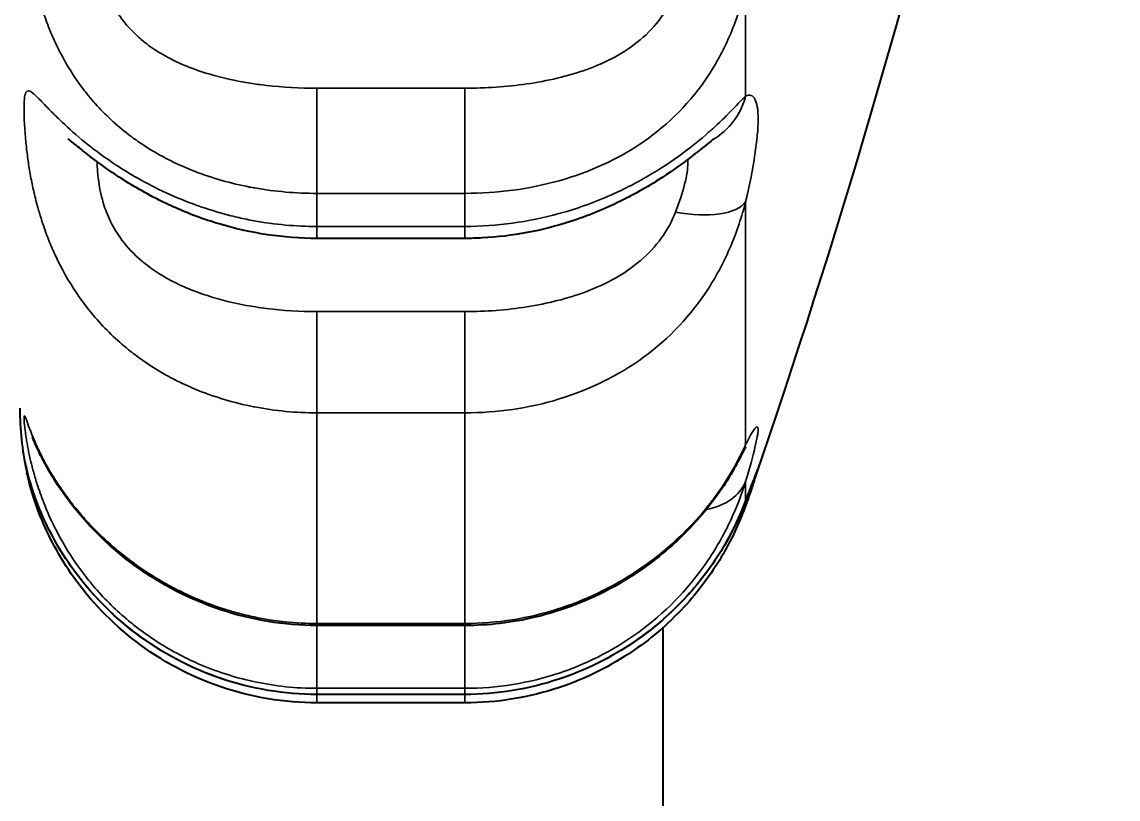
# Model space of a CAD drawing. Header units: millimetres. Extents: x 0 to 3364, y 0 to 2376.
# Drawn here: x 700.01 to 707.39, y 1266.07 to 1271.3 of the extents above; entities that cross this region are included whole.
import ezdxf

# ---------------------------------------------------------------- set-up
doc = ezdxf.new("R2010")
doc.units = ezdxf.units.MM
doc.header["$LTSCALE"] = 4
doc.layers.add('가시적인 것(ISO)', color=3, linetype='Continuous', lineweight=40, true_color=0x00ff00)
doc.layers.add('가시적인 좁은 것(ISO)', color=3, linetype='Continuous', lineweight=35, true_color=0x00ff00)

msp = doc.modelspace()

# ---------------------------------------------------------------- linework, layer by layer
at = {"layer": '가시적인 것(ISO)'}
for p, q in [((702.9899, 1269.8415), (701.9938, 1269.8415)), ((704.3246, 1269.1487), (704.3246, 1269.1489)), ((702.9899, 1267.2362), (701.9938, 1267.2362)), ((704.3246, 1259.6988), (704.3246, 1267.2241)), ((702.9899, 1266.7725), (701.9938, 1266.7725)), ((702.9899, 1266.7154), (701.9938, 1266.7154))]:
    msp.add_line(p, q, dxfattribs=at)
for centre, radius, start, end in [((651.1246, 1286.6988), 56.9, 341.03715, 351.40872), ((701.9938, 1268.6988), 2, 180, 192.0669)]:
    msp.add_arc(centre, radius, start, end, dxfattribs=at)
for points, knots in [([(701.9938, 1269.8415), (701.7714, 1269.8415), (701.5459, 1269.8761), (701.2334, 1269.9692), (701.1337, 1270.0065), (701.0157, 1270.059), (700.9929, 1270.0696), (700.9366, 1270.0966), (700.9034, 1270.1134), (700.7732, 1270.183), (700.6811, 1270.2403), (700.5453, 1270.3343), (700.495, 1270.3719), (700.419, 1270.4312), (700.3897, 1270.4549), (700.35, 1270.4869), (700.3364, 1270.4978), (700.3232, 1270.5081), (700.32, 1270.5104), (700.3194, 1270.5109), (700.3194, 1270.5109), (700.3194, 1270.5109)], [0, 0, 0, 0, 0.0667355, 0.0667355, 0.0991211, 0.0991211, 0.1069721, 0.1069721, 0.1187526, 0.1187526, 0.1543019, 0.1543019, 0.1779561, 0.1779561, 0.1955396, 0.1955396, 0.2076684, 0.2076684, 0.2147836, 0.2147836, 0.2155052, 0.2155052, 0.2155052, 0.2155052]), ([(704.6655, 1270.5116), (704.6648, 1270.5111), (704.6638, 1270.5104), (704.6563, 1270.5047), (704.6489, 1270.4989), (704.6264, 1270.481), (704.6091, 1270.4669), (704.5595, 1270.4271), (704.5234, 1270.3985), (704.4279, 1270.3267), (704.364, 1270.2815), (704.2465, 1270.2064), (704.1949, 1270.1757), (704.1075, 1270.1276), (704.0729, 1270.1095), (703.9309, 1270.0395), (703.8171, 1269.9927), (703.5104, 1269.8936), (703.3081, 1269.8548), (703.0675, 1269.8425), (703.0287, 1269.8415), (702.9899, 1269.8415)], [0.0138813, 0.0138813, 0.0138813, 0.0138813, 0.0192908, 0.0192908, 0.0277654, 0.0277654, 0.0404659, 0.0404659, 0.0599739, 0.0599739, 0.0877048, 0.0877048, 0.1074289, 0.1074289, 0.1198877, 0.1198877, 0.1574302, 0.1574302, 0.218084, 0.218084, 0.2297184, 0.2297184, 0.2297184, 0.2297184]), ([(701.9938, 1267.2362), (701.7748, 1267.2362), (701.5528, 1267.2727), (701.1406, 1267.4103), (700.9442, 1267.5124), (700.6101, 1267.7541), (700.4651, 1267.8962), (700.3089, 1268.0933), (700.2689, 1268.1501), (700.2038, 1268.2521), (700.1775, 1268.2978), (700.153, 1268.344), (700.1507, 1268.3484), (700.1417, 1268.3658), (700.1353, 1268.3784), (700.1113, 1268.4269), (700.0972, 1268.4583), (700.0818, 1268.493), (700.0774, 1268.503), (700.0767, 1268.5044), (700.0767, 1268.5045), (700.0767, 1268.5045)], [0, 0, 0, 0, 0.0657186, 0.0657186, 0.1306686, 0.1306686, 0.1924974, 0.1924974, 0.2174176, 0.2174176, 0.2392471, 0.2392471, 0.2415657, 0.2415657, 0.248525, 0.248525, 0.2695627, 0.2695627, 0.2820881, 0.2820881, 0.2829164, 0.2829164, 0.2829164, 0.2829164]), ([(704.8779, 1268.4356), (704.8779, 1268.4356), (704.8779, 1268.4355), (704.877, 1268.4341), (704.8739, 1268.4286), (704.8657, 1268.4131), (704.861, 1268.4038), (704.8556, 1268.3928)], [0.06181226, 0.06181226, 0.06181226, 0.06181226, 0.06337076, 0.06337076, 0.07476993, 0.07476993, 0.08457015, 0.08457015, 0.08457015, 0.08457015]), ([(704.8556, 1268.3928), (704.852, 1268.3855), (704.8482, 1268.378), (704.8326, 1268.3473), (704.8195, 1268.3228), (704.7623, 1268.2212), (704.707, 1268.1354), (704.5682, 1267.9573), (704.4822, 1267.8639), (704.2703, 1267.6738), (704.1379, 1267.5784), (703.8301, 1267.4071), (703.6478, 1267.3358), (703.3072, 1267.2548), (703.148, 1267.2362), (702.9899, 1267.2362)], [0, 0, 0, 0, 0.0041949, 0.0041949, 0.0167963, 0.0167963, 0.0544813, 0.0544813, 0.0951037, 0.0951037, 0.1441902, 0.1441902, 0.2018638, 0.2018638, 0.2492936, 0.2492936, 0.2492936, 0.2492936]), ([(701.9938, 1266.7725), (701.7753, 1266.7725), (701.5537, 1266.8091), (701.1428, 1266.9491), (700.9473, 1267.0532), (700.6133, 1267.3049), (700.4681, 1267.4551), (700.2603, 1267.7413), (700.1856, 1267.8801), (700.0926, 1268.1012), (700.065, 1268.1919), (700.0476, 1268.2586), (700.0468, 1268.2617), (700.0457, 1268.266), (700.0455, 1268.2671), (700.0449, 1268.2694), (700.0446, 1268.2705), (700.0433, 1268.2759), (700.0422, 1268.28), (700.0384, 1268.2958), (700.0362, 1268.3052), (700.0321, 1268.323), (700.0302, 1268.3311), (700.0292, 1268.3355), (700.0291, 1268.3361), (700.0291, 1268.3361)], [0, 0, 0, 0, 0.0655754, 0.0655754, 0.1302873, 0.1302873, 0.1923428, 0.1923428, 0.2449812, 0.2449812, 0.2884946, 0.2884946, 0.2907213, 0.2907213, 0.2915562, 0.2915562, 0.2923653, 0.2923653, 0.2956021, 0.2956021, 0.3053352, 0.3053352, 0.3174427, 0.3174427, 0.3205227, 0.3205227, 0.3205227, 0.3205227]), ([(701.9938, 1266.7154), (701.7751, 1266.7154), (701.5535, 1266.7523), (701.1421, 1266.8929), (700.9463, 1266.9977), (700.6126, 1267.2521), (700.4678, 1267.4039), (700.2596, 1267.697), (700.1846, 1267.8409), (700.0898, 1268.0771), (700.0617, 1268.1768), (700.0448, 1268.25)], [0, 0, 0, 0, 0.0656249, 0.0656249, 0.130441, 0.130441, 0.1924282, 0.1924282, 0.2454609, 0.2454609, 0.2905806, 0.2905806, 0.2905806, 0.2905806]), ([(704.9445, 1268.2463), (704.9442, 1268.2455), (704.9437, 1268.2443), (704.9396, 1268.2342), (704.9345, 1268.2214), (704.9169, 1268.1763), (704.9012, 1268.1355), (704.8798, 1268.079), (704.8773, 1268.0722), (704.8747, 1268.0653)], [0.06629091, 0.06629091, 0.06629091, 0.06629091, 0.07357505, 0.07357505, 0.09007445, 0.09007445, 0.11916839, 0.11916839, 0.12302822, 0.12302822, 0.12302822, 0.12302822]), ([(704.8747, 1268.0653), (704.8388, 1267.9705), (704.7886, 1267.863), (704.6584, 1267.6456), (704.576, 1267.5336), (704.3777, 1267.3177), (704.2572, 1267.2131), (703.9726, 1267.0191), (703.8009, 1266.9341), (703.42, 1266.8076), (703.2036, 1266.7725), (702.9899, 1266.7725)], [0, 0, 0, 0, 0.0430365, 0.0430365, 0.0866802, 0.0866802, 0.1343862, 0.1343862, 0.1907214, 0.1907214, 0.2548325, 0.2548325, 0.2548325, 0.2548325]), ([(704.8783, 1268.0423), (704.8427, 1267.9419), (704.7926, 1267.8294), (704.6619, 1267.603), (704.5784, 1267.487), (704.3782, 1267.2653), (704.2571, 1267.1581), (703.9723, 1266.9632), (703.8024, 1266.8782), (703.4222, 1266.7509), (703.2047, 1266.7154), (702.9899, 1266.7154)], [0, 0, 0, 0, 0.0434957, 0.0434957, 0.0877869, 0.0877869, 0.1359209, 0.1359209, 0.1917888, 0.1917888, 0.2562177, 0.2562177, 0.2562177, 0.2562177])]:
    msp.add_open_spline(points, degree=3, knots=knots, dxfattribs=at)
for points in [[(700.0448, 1268.25), (700.0438, 1268.2543), (700.0429, 1268.2586), (700.0419, 1268.2627)], [(704.9365, 1268.2086), (704.9218, 1268.1658), (704.9022, 1268.1097), (704.8783, 1268.0423)], [(704.9366, 1268.2089), (704.9366, 1268.2088), (704.9366, 1268.2088), (704.9366, 1268.2087)]]:
    msp.add_open_spline(points, degree=3, dxfattribs=at)
at = {"layer": '가시적인 좁은 것(ISO)'}
for p, q in [((704.8794, 1270.7988), (704.8794, 1271.5259)), ((701.9938, 1270.8521), (702.9899, 1270.8521)), ((701.9938, 1270.1446), (701.9938, 1270.8521)), ((702.9899, 1270.8521), (702.9899, 1270.1446)), ((701.9938, 1269.9221), (701.9938, 1270.1446)), ((702.9899, 1270.1446), (701.9938, 1270.1446)), ((702.9899, 1269.9221), (702.9899, 1270.1446)), ((704.8794, 1268.4534), (704.8794, 1270.0882)), ((701.9938, 1269.9221), (702.9899, 1269.9221)), ((701.9938, 1269.8415), (701.9938, 1269.9221)), ((702.9899, 1269.9221), (702.9899, 1269.8415)), ((701.9938, 1269.349), (702.9899, 1269.349)), ((701.9938, 1269.349), (701.9938, 1268.6675)), ((702.9899, 1269.349), (702.9899, 1268.6675)), ((701.9938, 1267.25), (701.9938, 1268.6675)), ((702.9899, 1268.6675), (701.9938, 1268.6675)), ((702.9899, 1267.25), (702.9899, 1268.6675)), ((704.8794, 1268.0786), (704.8794, 1268.206)), ((701.9938, 1267.25), (702.9899, 1267.25)), ((701.9938, 1267.25), (701.9938, 1267.2362)), ((701.9938, 1266.8134), (701.9938, 1267.2362)), ((702.9899, 1267.25), (702.9899, 1267.2362)), ((702.9899, 1267.2362), (702.9899, 1266.8134)), ((701.9938, 1266.7744), (701.9938, 1266.8134)), ((702.9899, 1266.8134), (701.9938, 1266.8134)), ((702.9899, 1266.7744), (702.9899, 1266.8134)), ((701.9938, 1266.7744), (702.9899, 1266.7744)), ((701.9938, 1266.7725), (701.9938, 1266.7744)), ((701.9938, 1266.7725), (701.9938, 1266.7154)), ((702.9899, 1266.7744), (702.9899, 1266.7725)), ((702.9899, 1266.7725), (702.9899, 1266.7154))]:
    msp.add_line(p, q, dxfattribs=at)
for centre, major_axis, ratio, start_param, end_param in [((704.407, 1270.9385), (0.2172, -0.4504), 0.973466, 0.080918, 0.847257), ((704.407, 1270.2341), (0.4869, -0.1137), 0.422065, 4.810614, 6.117795), ((704.407, 1268.6137), (0.4486, -0.2209), 0.884452, 0.000031, 0.147082), ((704.407, 1268.3685), (0.4792, -0.1429), 0.692548, 5.353546, 6.223199), ((704.407, 1268.2094), (0.4713, -0.1671), 0.787122, 6.013939, 6.283185), ((704.407, 1268.2422), (0.4676, -0.1769), 0.812858, 0, 0.034753), ((704.407, 1268.2094), (0.4713, -0.1671), 0.787122, 5.746225, 5.746999)]:
    msp.add_ellipse(centre, major_axis=major_axis, ratio=ratio, start_param=start_param, end_param=end_param, dxfattribs=at)
for points, knots in [([(701.9938, 1270.1446), (701.8516, 1270.1446), (701.7119, 1270.1567), (701.5746, 1270.181), (701.563, 1270.1831), (701.5514, 1270.1852), (701.5399, 1270.1874), (701.4145, 1270.2116), (701.2903, 1270.2467), (701.1729, 1270.2921), (701.1512, 1270.3005), (701.1297, 1270.3092), (701.1085, 1270.3183), (701.0042, 1270.3629), (700.9045, 1270.4164), (700.8101, 1270.4799), (700.7816, 1270.4991), (700.7536, 1270.5192), (700.7261, 1270.5402), (700.6443, 1270.6028), (700.5693, 1270.6721), (700.5008, 1270.7488), (700.4716, 1270.7816), (700.4436, 1270.8157), (700.4167, 1270.8514), (700.3594, 1270.9273), (700.3091, 1271.0077), (700.2654, 1271.0923), (700.2493, 1271.1234), (700.2341, 1271.1551), (700.2197, 1271.1874), (700.2142, 1271.1999), (700.2088, 1271.2124), (700.2035, 1271.2251), (700.1882, 1271.2615), (700.1741, 1271.2983), (700.1611, 1271.3356), (700.1523, 1271.3607), (700.1441, 1271.3859), (700.1363, 1271.4112), (700.1285, 1271.4364), (700.1213, 1271.4618), (700.1145, 1271.4871), (700.1054, 1271.5209), (700.0971, 1271.5548), (700.0896, 1271.5887), (700.088, 1271.5958), (700.0865, 1271.603), (700.085, 1271.6102), (700.0811, 1271.6284), (700.0775, 1271.6466), (700.074, 1271.6647), (700.0669, 1271.7025), (700.0606, 1271.74), (700.0552, 1271.7768), (700.0524, 1271.7952), (700.0499, 1271.8135), (700.0476, 1271.8315), (700.0453, 1271.8495), (700.0432, 1271.8673), (700.0413, 1271.8848), (700.0388, 1271.9075), (700.0365, 1271.9297), (700.0346, 1271.9516), (700.0257, 1272.0501), (700.0219, 1272.1396), (700.0218, 1272.2114), (700.0218, 1272.2333), (700.0221, 1272.2537), (700.0228, 1272.2724), (700.0231, 1272.2818), (700.0236, 1272.2907), (700.0241, 1272.2992), (700.0261, 1272.3297), (700.0294, 1272.3542), (700.0341, 1272.3728), (700.0434, 1272.4089), (700.0591, 1272.4237), (700.0836, 1272.4211), (700.0921, 1272.4202), (700.1017, 1272.4172), (700.1125, 1272.4125), (700.117, 1272.4105), (700.1216, 1272.4083), (700.1265, 1272.4058), (700.1472, 1272.3951), (700.1717, 1272.3794), (700.2003, 1272.3599), (700.2192, 1272.347), (700.2397, 1272.3326), (700.2619, 1272.3171), (700.3052, 1272.2867), (700.3553, 1272.2517), (700.4121, 1272.2144), (700.4388, 1272.1969), (700.4669, 1272.1789), (700.4961, 1272.1609), (700.5417, 1272.1327), (700.5904, 1272.104), (700.6418, 1272.0757), (700.6674, 1272.0616), (700.6938, 1272.0475), (700.7209, 1272.0336), (700.8387, 1271.973), (700.9667, 1271.9167), (701.1045, 1271.8686), (701.1261, 1271.8611), (701.1479, 1271.8538), (701.1699, 1271.8467), (701.2344, 1271.826), (701.3002, 1271.8074), (701.367, 1271.7912), (701.4004, 1271.783), (701.4341, 1271.7755), (701.4681, 1271.7686), (701.5021, 1271.7617), (701.5364, 1271.7554), (701.5709, 1271.7498), (701.64, 1271.7386), (701.7101, 1271.73), (701.7808, 1271.7243), (701.8515, 1271.7186), (701.9226, 1271.7157), (701.9938, 1271.7157)], [0, 0, 0, 0, 0.000420749, 0.000420749, 0.000420749, 0.000456315, 0.000456315, 0.000456315, 0.000841498, 0.000841498, 0.000841498, 0.000912616, 0.000912616, 0.000912616, 0.001262247, 0.001262247, 0.001262247, 0.001368007, 0.001368007, 0.001368007, 0.001682996, 0.001682996, 0.001682996, 0.001817418, 0.001817418, 0.001817418, 0.002103745, 0.002103745, 0.002103745, 0.002208932, 0.002208932, 0.002208932, 0.002249619, 0.002249619, 0.002249619, 0.002366713, 0.002366713, 0.002366713, 0.002445604, 0.002445604, 0.002445604, 0.002524494, 0.002524494, 0.002524494, 0.002629681, 0.002629681, 0.002629681, 0.002651956, 0.002651956, 0.002651956, 0.002708572, 0.002708572, 0.002708572, 0.002826907, 0.002826907, 0.002826907, 0.002886075, 0.002886075, 0.002886075, 0.002945243, 0.002945243, 0.002945243, 0.003021559, 0.003021559, 0.003021559, 0.003365992, 0.003365992, 0.003365992, 0.003471179, 0.003471179, 0.003471179, 0.003523773, 0.003523773, 0.003523773, 0.003713713, 0.003713713, 0.003713713, 0.004080236, 0.004080236, 0.004080236, 0.00420749, 0.00420749, 0.00420749, 0.004260084, 0.004260084, 0.004260084, 0.004482243, 0.004482243, 0.004482243, 0.004628239, 0.004628239, 0.004628239, 0.004914142, 0.004914142, 0.004914142, 0.005048988, 0.005048988, 0.005048988, 0.005259363, 0.005259363, 0.005259363, 0.005364122, 0.005364122, 0.005364122, 0.005819028, 0.005819028, 0.005819028, 0.005890486, 0.005890486, 0.005890486, 0.006100861, 0.006100861, 0.006100861, 0.006206048, 0.006206048, 0.006206048, 0.006311235, 0.006311235, 0.006311235, 0.00652161, 0.00652161, 0.00652161, 0.006731984, 0.006731984, 0.006731984, 0.006731984]), ([(700.5397, 1272.0219), (700.5328, 1272.0131), (700.5277, 1272.0016), (700.5241, 1271.9874), (700.5215, 1271.9777), (700.5196, 1271.9666), (700.5181, 1271.9543), (700.5158, 1271.9341), (700.5148, 1271.9105), (700.5148, 1271.8842), (700.5148, 1271.8642), (700.5155, 1271.8423), (700.5168, 1271.8189), (700.5183, 1271.7931), (700.5208, 1271.7654), (700.5244, 1271.7363), (700.5283, 1271.7047), (700.5336, 1271.6713), (700.5411, 1271.6369), (700.5468, 1271.6103), (700.5537, 1271.5832), (700.5622, 1271.5558), (700.5747, 1271.5151), (700.5907, 1271.474), (700.6104, 1271.4339), (700.6226, 1271.4093), (700.6361, 1271.3851), (700.651, 1271.3616), (700.6766, 1271.3214), (700.706, 1271.2836), (700.7384, 1271.2488), (700.7611, 1271.2245), (700.7853, 1271.2016), (700.811, 1271.1799), (700.8433, 1271.1525), (700.8772, 1271.1278), (700.9122, 1271.1053), (700.9541, 1271.0784), (700.9978, 1271.0545), (701.043, 1271.033), (701.0656, 1271.0223), (701.0883, 1271.0122), (701.1113, 1271.0028), (701.1825, 1270.9735), (701.2556, 1270.95), (701.3298, 1270.9306), (701.3997, 1270.9124), (701.4714, 1270.8978), (701.5434, 1270.8864), (701.5799, 1270.8806), (701.6167, 1270.8756), (701.6533, 1270.8713), (701.7661, 1270.8583), (701.8795, 1270.8521), (701.9938, 1270.8521)], [0.00182393, 0.00182393, 0.00182393, 0.00182393, 0.001938062, 0.001938062, 0.001938062, 0.00201656, 0.00201656, 0.00201656, 0.002145425, 0.002145425, 0.002145425, 0.002243892, 0.002243892, 0.002243892, 0.002352868, 0.002352868, 0.002352868, 0.002471225, 0.002471225, 0.002471225, 0.002562554, 0.002562554, 0.002562554, 0.002698558, 0.002698558, 0.002698558, 0.002782276, 0.002782276, 0.002782276, 0.00292589, 0.00292589, 0.00292589, 0.003026299, 0.003026299, 0.003026299, 0.003153223, 0.003153223, 0.003153223, 0.003305007, 0.003305007, 0.003305007, 0.003380556, 0.003380556, 0.003380556, 0.003614827, 0.003614827, 0.003614827, 0.003835221, 0.003835221, 0.003835221, 0.003946856, 0.003946856, 0.003946856, 0.004289886, 0.004289886, 0.004289886, 0.004289886]), ([(704.8794, 1271.5259), (704.8538, 1271.4236), (704.8203, 1271.3199), (704.7368, 1271.1219), (704.6872, 1271.0279), (704.5122, 1270.7615), (704.363, 1270.6106), (704.0211, 1270.3742), (703.8274, 1270.2871), (703.4216, 1270.173), (703.2063, 1270.1446), (702.9899, 1270.1446)], [0.004174723, 0.004174723, 0.004174723, 0.004174723, 0.004494381, 0.004494381, 0.004814039, 0.004814039, 0.005453354, 0.005453354, 0.006092669, 0.006092669, 0.006731984, 0.006731984, 0.006731984, 0.006731984]), ([(702.9899, 1270.8521), (703.1298, 1270.8521), (703.2697, 1270.8614), (703.407, 1270.8813), (703.5442, 1270.9013), (703.6802, 1270.932), (703.8097, 1270.9787), (703.9392, 1271.0253), (704.0637, 1271.0884), (704.1704, 1271.1779), (704.2237, 1271.2226), (704.2717, 1271.2738), (704.3117, 1271.3303), (704.3517, 1271.3868), (704.384, 1271.45), (704.407, 1271.5126)], [0, 0, 0, 0, 0.000419288, 0.000419288, 0.000419288, 0.000838576, 0.000838576, 0.000838576, 0.001257865, 0.001257865, 0.001257865, 0.001467509, 0.001467509, 0.001467509, 0.001677153, 0.001677153, 0.001677153, 0.001677153]), ([(701.9938, 1268.6675), (701.8516, 1268.6675), (701.7119, 1268.6808), (701.5746, 1268.7073), (701.563, 1268.7095), (701.5514, 1268.7119), (701.5399, 1268.7143), (701.4145, 1268.7406), (701.2903, 1268.7788), (701.1729, 1268.8277), (701.1512, 1268.8367), (701.1297, 1268.8461), (701.1085, 1268.8559), (701.0042, 1268.9039), (700.9045, 1268.9611), (700.8101, 1269.0282), (700.7816, 1269.0485), (700.7536, 1269.0698), (700.7261, 1269.0919), (700.6443, 1269.1578), (700.5693, 1269.2303), (700.5008, 1269.3097), (700.4716, 1269.3436), (700.4436, 1269.3788), (700.4167, 1269.4154), (700.3594, 1269.4933), (700.3091, 1269.5752), (700.2654, 1269.6603), (700.2493, 1269.6916), (700.2341, 1269.7234), (700.2197, 1269.7556), (700.2142, 1269.7681), (700.2088, 1269.7806), (700.2035, 1269.7932), (700.1882, 1269.8294), (700.1741, 1269.8659), (700.1611, 1269.9025), (700.1523, 1269.9272), (700.1441, 1269.952), (700.1363, 1269.9767), (700.1285, 1270.0014), (700.1213, 1270.0261), (700.1145, 1270.0506), (700.1054, 1270.0833), (700.0971, 1270.1161), (700.0896, 1270.1485), (700.088, 1270.1554), (700.0865, 1270.1622), (700.085, 1270.1691), (700.0811, 1270.1865), (700.0775, 1270.2038), (700.074, 1270.221), (700.0669, 1270.2568), (700.0606, 1270.2921), (700.0552, 1270.3265), (700.0524, 1270.3436), (700.0499, 1270.3606), (700.0476, 1270.3772), (700.0453, 1270.3938), (700.0432, 1270.4102), (700.0413, 1270.4262), (700.0388, 1270.4469), (700.0365, 1270.4671), (700.0346, 1270.4867), (700.0257, 1270.5753), (700.0219, 1270.6524), (700.0218, 1270.7098), (700.0218, 1270.7274), (700.0221, 1270.7432), (700.0228, 1270.7572), (700.0231, 1270.7642), (700.0236, 1270.7708), (700.0241, 1270.7768), (700.0261, 1270.7986), (700.0294, 1270.8141), (700.0341, 1270.8236), (700.0434, 1270.842), (700.0591, 1270.838), (700.0836, 1270.8176), (700.0921, 1270.8105), (700.1017, 1270.8015), (700.1125, 1270.7908), (700.117, 1270.7864), (700.1216, 1270.7817), (700.1265, 1270.7767), (700.1472, 1270.7557), (700.1717, 1270.73), (700.2003, 1270.7008), (700.2192, 1270.6817), (700.2397, 1270.6612), (700.2619, 1270.6398), (700.3052, 1270.598), (700.3553, 1270.5523), (700.4121, 1270.5053), (700.4388, 1270.4831), (700.4669, 1270.4608), (700.4961, 1270.4385), (700.5417, 1270.4039), (700.5904, 1270.3692), (700.6418, 1270.3354), (700.6674, 1270.3186), (700.6938, 1270.3019), (700.7209, 1270.2854), (700.8387, 1270.214), (700.9667, 1270.1491), (701.1045, 1270.0944), (701.1261, 1270.0858), (701.1479, 1270.0774), (701.1699, 1270.0694), (701.2344, 1270.0459), (701.3002, 1270.0248), (701.367, 1270.0066), (701.4004, 1269.9974), (701.4341, 1269.989), (701.4681, 1269.9812), (701.5021, 1269.9735), (701.5364, 1269.9665), (701.5709, 1269.9602), (701.64, 1269.9476), (701.7101, 1269.9381), (701.7808, 1269.9317), (701.8515, 1269.9253), (701.9226, 1269.9221), (701.9938, 1269.9221)], [0, 0, 0, 0, 0.000420749, 0.000420749, 0.000420749, 0.000456315, 0.000456315, 0.000456315, 0.000841498, 0.000841498, 0.000841498, 0.000912616, 0.000912616, 0.000912616, 0.001262247, 0.001262247, 0.001262247, 0.001368007, 0.001368007, 0.001368007, 0.001682996, 0.001682996, 0.001682996, 0.001817418, 0.001817418, 0.001817418, 0.002103745, 0.002103745, 0.002103745, 0.002208932, 0.002208932, 0.002208932, 0.002249619, 0.002249619, 0.002249619, 0.002366713, 0.002366713, 0.002366713, 0.002445604, 0.002445604, 0.002445604, 0.002524494, 0.002524494, 0.002524494, 0.002629681, 0.002629681, 0.002629681, 0.002651956, 0.002651956, 0.002651956, 0.002708572, 0.002708572, 0.002708572, 0.002826907, 0.002826907, 0.002826907, 0.002886075, 0.002886075, 0.002886075, 0.002945243, 0.002945243, 0.002945243, 0.003021559, 0.003021559, 0.003021559, 0.003365992, 0.003365992, 0.003365992, 0.003471179, 0.003471179, 0.003471179, 0.003523773, 0.003523773, 0.003523773, 0.003713713, 0.003713713, 0.003713713, 0.004080236, 0.004080236, 0.004080236, 0.00420749, 0.00420749, 0.00420749, 0.004260084, 0.004260084, 0.004260084, 0.004482243, 0.004482243, 0.004482243, 0.004628239, 0.004628239, 0.004628239, 0.004914142, 0.004914142, 0.004914142, 0.005048988, 0.005048988, 0.005048988, 0.005259363, 0.005259363, 0.005259363, 0.005364122, 0.005364122, 0.005364122, 0.005819028, 0.005819028, 0.005819028, 0.005890486, 0.005890486, 0.005890486, 0.006100861, 0.006100861, 0.006100861, 0.006206048, 0.006206048, 0.006206048, 0.006311235, 0.006311235, 0.006311235, 0.00652161, 0.00652161, 0.00652161, 0.006731984, 0.006731984, 0.006731984, 0.006731984]), ([(702.9899, 1269.9221), (703.2067, 1269.9221), (703.4177, 1269.9517), (703.6228, 1270.0083), (703.6285, 1270.0099), (703.6341, 1270.0115), (703.6397, 1270.0131), (703.7365, 1270.0405), (703.8294, 1270.0732), (703.9189, 1270.1105), (704.0135, 1270.1499), (704.104, 1270.1944), (704.1899, 1270.2427), (704.1991, 1270.2479), (704.2083, 1270.2532), (704.2174, 1270.2585), (704.304, 1270.3086), (704.3839, 1270.3616), (704.4566, 1270.4152), (704.5189, 1270.4612), (704.5768, 1270.5084), (704.6279, 1270.5532), (704.6352, 1270.5596), (704.6424, 1270.566), (704.6494, 1270.5723), (704.6564, 1270.5786), (704.6633, 1270.5849), (704.6701, 1270.5911), (704.7647, 1270.6778), (704.8344, 1270.7555), (704.8794, 1270.7988)], [0, 0, 0, 0, 0.000641191, 0.000641191, 0.000641191, 0.00065882, 0.00065882, 0.00065882, 0.000961786, 0.000961786, 0.000961786, 0.001282382, 0.001282382, 0.001282382, 0.001316763, 0.001316763, 0.001316763, 0.001643352, 0.001643352, 0.001643352, 0.001923573, 0.001923573, 0.001923573, 0.001963585, 0.001963585, 0.001963585, 0.002003722, 0.002003722, 0.002003722, 0.002564764, 0.002564764, 0.002564764, 0.002564764]), ([(704.8794, 1270.7988), (704.9064, 1270.8118), (704.9271, 1270.8052), (704.9415, 1270.7791), (704.9559, 1270.7529), (704.9634, 1270.708), (704.9634, 1270.6443), (704.9635, 1270.5169), (704.9334, 1270.3195), (704.8794, 1270.0882)], [0, 0, 0, 0, 0.000387646, 0.000387646, 0.000387646, 0.000775291, 0.000775291, 0.000775291, 0.001550582, 0.001550582, 0.001550582, 0.001550582]), ([(700.5149, 1270.3576), (700.5148, 1270.3545), (700.5148, 1270.3514), (700.5148, 1270.3482), (700.5148, 1270.3372), (700.5151, 1270.3253), (700.5157, 1270.3126), (700.517, 1270.2863), (700.5197, 1270.2561), (700.5244, 1270.2231), (700.5313, 1270.1736), (700.5429, 1270.1174), (700.5622, 1270.059), (700.5682, 1270.0406), (700.5751, 1270.022), (700.5828, 1270.0033), (700.6007, 1269.9599), (700.6235, 1269.9157), (700.651, 1269.8735), (700.6607, 1269.8588), (700.6708, 1269.8443), (700.6814, 1269.8302), (700.7187, 1269.7805), (700.7625, 1269.7345), (700.811, 1269.693), (700.8154, 1269.6892), (700.8199, 1269.6855), (700.8244, 1269.6818), (700.8917, 1269.6263), (700.965, 1269.5808), (701.043, 1269.5421), (701.089, 1269.5193), (701.1358, 1269.4993), (701.1834, 1269.4815), (701.2316, 1269.4635), (701.2804, 1269.4478), (701.3298, 1269.434), (701.4121, 1269.411), (701.4969, 1269.3932), (701.5819, 1269.38), (701.6057, 1269.3763), (701.6295, 1269.373), (701.6533, 1269.37), (701.766, 1269.3558), (701.8795, 1269.349), (701.9938, 1269.349)], [0.002125699, 0.002125699, 0.002125699, 0.002125699, 0.002145307, 0.002145307, 0.002145307, 0.002212684, 0.002212684, 0.002212684, 0.002352583, 0.002352583, 0.002352583, 0.002562023, 0.002562023, 0.002562023, 0.002628124, 0.002628124, 0.002628124, 0.002781956, 0.002781956, 0.002781956, 0.002835844, 0.002835844, 0.002835844, 0.0030261, 0.0030261, 0.0030261, 0.003043565, 0.003043565, 0.003043565, 0.003304971, 0.003304971, 0.003304971, 0.003459005, 0.003459005, 0.003459005, 0.003614886, 0.003614886, 0.003614886, 0.003874445, 0.003874445, 0.003874445, 0.003946961, 0.003946961, 0.003946961, 0.004289886, 0.004289886, 0.004289886, 0.004289886]), ([(704.407, 1270.0185), (704.4594, 1270.153), (704.4904, 1270.2724), (704.4903, 1270.3492), (704.4903, 1270.3576), (704.4899, 1270.3655), (704.4892, 1270.3728)], [0, 0, 0, 0, 0.0004694766, 0.0004694766, 0.0004694766, 0.0005208301, 0.0005208301, 0.0005208301, 0.0005208301]), ([(704.8794, 1270.0882), (704.8538, 1269.9895), (704.8203, 1269.8876), (704.7368, 1269.6905), (704.6872, 1269.5957), (704.5122, 1269.3241), (704.363, 1269.1665), (704.0211, 1268.9165), (703.8274, 1268.8225), (703.4216, 1268.6988), (703.2063, 1268.6675), (702.9899, 1268.6675)], [0.004174723, 0.004174723, 0.004174723, 0.004174723, 0.004494381, 0.004494381, 0.004814039, 0.004814039, 0.005453354, 0.005453354, 0.006092669, 0.006092669, 0.006731984, 0.006731984, 0.006731984, 0.006731984]), ([(702.9899, 1269.349), (703.1298, 1269.349), (703.2697, 1269.3592), (703.407, 1269.3808), (703.5442, 1269.4025), (703.6802, 1269.4357), (703.8097, 1269.4851), (703.9392, 1269.5344), (704.0637, 1269.6004), (704.1704, 1269.691), (704.2237, 1269.7363), (704.2717, 1269.7874), (704.3117, 1269.8429), (704.3517, 1269.8983), (704.384, 1269.9594), (704.407, 1270.0185)], [0, 0, 0, 0, 0.000419288, 0.000419288, 0.000419288, 0.000838576, 0.000838576, 0.000838576, 0.001257865, 0.001257865, 0.001257865, 0.001467509, 0.001467509, 0.001467509, 0.001677153, 0.001677153, 0.001677153, 0.001677153]), ([(701.9938, 1266.8134), (701.8516, 1266.8134), (701.7119, 1266.8282), (701.5746, 1266.8575), (701.563, 1266.8599), (701.5514, 1266.8625), (701.5399, 1266.8652), (701.4145, 1266.8942), (701.2903, 1266.9361), (701.1729, 1266.9889), (701.1512, 1266.9987), (701.1297, 1267.0088), (701.1085, 1267.0193), (701.0042, 1267.0709), (700.9045, 1267.1317), (700.8101, 1267.2018), (700.7816, 1267.223), (700.7536, 1267.245), (700.7261, 1267.2678), (700.6443, 1267.3358), (700.5693, 1267.4095), (700.5008, 1267.4885), (700.4716, 1267.5222), (700.4436, 1267.5569), (700.4167, 1267.5926), (700.3594, 1267.6687), (700.3091, 1267.747), (700.2654, 1267.8264), (700.2493, 1267.8555), (700.2341, 1267.8849), (700.2197, 1267.9143), (700.2142, 1267.9257), (700.2088, 1267.9371), (700.2035, 1267.9485), (700.1882, 1267.9813), (700.1741, 1268.0139), (700.1611, 1268.0463), (700.1523, 1268.0681), (700.1441, 1268.0898), (700.1363, 1268.1111), (700.1285, 1268.1325), (700.1213, 1268.1536), (700.1145, 1268.1744), (700.1054, 1268.2021), (700.0971, 1268.2294), (700.0896, 1268.256), (700.088, 1268.2616), (700.0865, 1268.2672), (700.085, 1268.2727), (700.0811, 1268.2869), (700.0775, 1268.3008), (700.074, 1268.3144), (700.0669, 1268.3429), (700.0606, 1268.3703), (700.0552, 1268.3962), (700.0524, 1268.4092), (700.0499, 1268.4218), (700.0476, 1268.4339), (700.0453, 1268.4461), (700.0432, 1268.4578), (700.0413, 1268.4691), (700.0388, 1268.4837), (700.0365, 1268.4975), (700.0346, 1268.5106), (700.0257, 1268.5696), (700.0219, 1268.6122), (700.0218, 1268.6326), (700.0218, 1268.6388), (700.0221, 1268.6431), (700.0228, 1268.6452), (700.0231, 1268.6463), (700.0236, 1268.6469), (700.0241, 1268.647), (700.0261, 1268.6473), (700.0294, 1268.6412), (700.0341, 1268.6292), (700.0434, 1268.6061), (700.0591, 1268.56), (700.0836, 1268.5013), (700.0921, 1268.4809), (700.1017, 1268.4589), (700.1125, 1268.4356), (700.117, 1268.4259), (700.1216, 1268.4161), (700.1265, 1268.406), (700.1472, 1268.3634), (700.1717, 1268.317), (700.2003, 1268.2685), (700.2192, 1268.2367), (700.2397, 1268.2041), (700.2619, 1268.1713), (700.3052, 1268.1071), (700.3553, 1268.0411), (700.4121, 1267.9759), (700.4388, 1267.9451), (700.4669, 1267.9147), (700.4961, 1267.8849), (700.5417, 1267.8385), (700.5904, 1267.7932), (700.6418, 1267.7497), (700.6674, 1267.7281), (700.6938, 1267.7068), (700.7209, 1267.6861), (700.8387, 1267.5959), (700.9667, 1267.5171), (701.1045, 1267.4517), (701.1261, 1267.4414), (701.1479, 1267.4315), (701.1699, 1267.422), (701.2344, 1267.394), (701.3002, 1267.3692), (701.367, 1267.3479), (701.4004, 1267.3372), (701.4341, 1267.3273), (701.4681, 1267.3183), (701.5021, 1267.3093), (701.5364, 1267.3012), (701.5709, 1267.2939), (701.64, 1267.2794), (701.7101, 1267.2684), (701.7808, 1267.261), (701.8515, 1267.2537), (701.9226, 1267.25), (701.9938, 1267.25)], [0, 0, 0, 0, 0.000420749, 0.000420749, 0.000420749, 0.000456315, 0.000456315, 0.000456315, 0.000841498, 0.000841498, 0.000841498, 0.000912616, 0.000912616, 0.000912616, 0.001262247, 0.001262247, 0.001262247, 0.001368007, 0.001368007, 0.001368007, 0.001682996, 0.001682996, 0.001682996, 0.001817418, 0.001817418, 0.001817418, 0.002103745, 0.002103745, 0.002103745, 0.002208932, 0.002208932, 0.002208932, 0.002249619, 0.002249619, 0.002249619, 0.002366713, 0.002366713, 0.002366713, 0.002445604, 0.002445604, 0.002445604, 0.002524494, 0.002524494, 0.002524494, 0.002629681, 0.002629681, 0.002629681, 0.002651956, 0.002651956, 0.002651956, 0.002708572, 0.002708572, 0.002708572, 0.002826907, 0.002826907, 0.002826907, 0.002886075, 0.002886075, 0.002886075, 0.002945243, 0.002945243, 0.002945243, 0.003021559, 0.003021559, 0.003021559, 0.003365992, 0.003365992, 0.003365992, 0.003471179, 0.003471179, 0.003471179, 0.003523773, 0.003523773, 0.003523773, 0.003713713, 0.003713713, 0.003713713, 0.004080236, 0.004080236, 0.004080236, 0.00420749, 0.00420749, 0.00420749, 0.004260084, 0.004260084, 0.004260084, 0.004482243, 0.004482243, 0.004482243, 0.004628239, 0.004628239, 0.004628239, 0.004914142, 0.004914142, 0.004914142, 0.005048988, 0.005048988, 0.005048988, 0.005259363, 0.005259363, 0.005259363, 0.005364122, 0.005364122, 0.005364122, 0.005819028, 0.005819028, 0.005819028, 0.005890486, 0.005890486, 0.005890486, 0.006100861, 0.006100861, 0.006100861, 0.006206048, 0.006206048, 0.006206048, 0.006311235, 0.006311235, 0.006311235, 0.00652161, 0.00652161, 0.00652161, 0.006731984, 0.006731984, 0.006731984, 0.006731984]), ([(704.8794, 1268.4534), (704.9064, 1268.5082), (704.9271, 1268.5445), (704.9415, 1268.5623), (704.9559, 1268.5801), (704.9634, 1268.5784), (704.9634, 1268.5563), (704.9635, 1268.5121), (704.9334, 1268.3872), (704.8794, 1268.206)], [0, 0, 0, 0, 0.000387646, 0.000387646, 0.000387646, 0.000775291, 0.000775291, 0.000775291, 0.001550582, 0.001550582, 0.001550582, 0.001550582]), ([(702.9899, 1267.25), (703.2067, 1267.25), (703.4177, 1267.2837), (703.6228, 1267.3499), (703.6285, 1267.3518), (703.6341, 1267.3536), (703.6397, 1267.3555), (703.7365, 1267.3876), (703.8294, 1267.4262), (703.9189, 1267.4709), (704.0135, 1267.5182), (704.104, 1267.5723), (704.1899, 1267.6326), (704.1991, 1267.639), (704.2083, 1267.6456), (704.2174, 1267.6522), (704.304, 1267.7149), (704.3839, 1267.7828), (704.4566, 1267.8539), (704.5189, 1267.9149), (704.5768, 1267.9793), (704.6279, 1268.0434), (704.6352, 1268.0525), (704.6424, 1268.0616), (704.6494, 1268.0708), (704.6564, 1268.0799), (704.6633, 1268.0891), (704.6701, 1268.0982), (704.7647, 1268.2257), (704.8344, 1268.3533), (704.8794, 1268.4534)], [0, 0, 0, 0, 0.000641191, 0.000641191, 0.000641191, 0.00065882, 0.00065882, 0.00065882, 0.000961786, 0.000961786, 0.000961786, 0.001282382, 0.001282382, 0.001282382, 0.001316763, 0.001316763, 0.001316763, 0.001643352, 0.001643352, 0.001643352, 0.001923573, 0.001923573, 0.001923573, 0.001963585, 0.001963585, 0.001963585, 0.002003722, 0.002003722, 0.002003722, 0.002564764, 0.002564764, 0.002564764, 0.002564764]), ([(700.0419, 1268.2627), (700.0417, 1268.2637), (700.0415, 1268.2647), (700.0413, 1268.2658), (700.0388, 1268.2771), (700.0365, 1268.2876), (700.0346, 1268.2973), (700.0257, 1268.341), (700.0219, 1268.3668), (700.0218, 1268.3701), (700.0218, 1268.3711), (700.0221, 1268.37), (700.0228, 1268.3669), (700.0231, 1268.3653), (700.0236, 1268.3633), (700.0241, 1268.3607), (700.0261, 1268.3515), (700.0294, 1268.336), (700.0341, 1268.315), (700.0434, 1268.2743), (700.0591, 1268.2112), (700.0836, 1268.1377), (700.0921, 1268.1121), (700.1017, 1268.0852), (700.1125, 1268.0571), (700.117, 1268.0455), (700.1216, 1268.0337), (700.1265, 1268.0217), (700.1472, 1267.9711), (700.1717, 1267.9173), (700.2003, 1267.862), (700.2192, 1267.8257), (700.2397, 1267.789), (700.2619, 1267.7523), (700.3052, 1267.6805), (700.3553, 1267.608), (700.4121, 1267.537), (700.4388, 1267.5036), (700.4669, 1267.4708), (700.4961, 1267.4387), (700.5417, 1267.3887), (700.5904, 1267.3403), (700.6418, 1267.2942), (700.6674, 1267.2712), (700.6938, 1267.2487), (700.7209, 1267.2268), (700.8387, 1267.1316), (700.9667, 1267.0495), (701.1045, 1266.9818), (701.1261, 1266.9711), (701.1479, 1266.9609), (701.1699, 1266.951), (701.2344, 1266.9221), (701.3002, 1266.8966), (701.367, 1266.8746), (701.4004, 1266.8636), (701.4341, 1266.8535), (701.4681, 1266.8443), (701.5021, 1266.8351), (701.5364, 1266.8267), (701.5709, 1266.8193), (701.64, 1266.8044), (701.7101, 1266.7931), (701.7808, 1266.7856), (701.8515, 1266.7781), (701.9226, 1266.7744), (701.9938, 1266.7744)], [0.002938479, 0.002938479, 0.002938479, 0.002938479, 0.002945243, 0.002945243, 0.002945243, 0.003021559, 0.003021559, 0.003021559, 0.003365992, 0.003365992, 0.003365992, 0.003471179, 0.003471179, 0.003471179, 0.003523773, 0.003523773, 0.003523773, 0.003713713, 0.003713713, 0.003713713, 0.004080236, 0.004080236, 0.004080236, 0.00420749, 0.00420749, 0.00420749, 0.004260084, 0.004260084, 0.004260084, 0.004482243, 0.004482243, 0.004482243, 0.004628239, 0.004628239, 0.004628239, 0.004914142, 0.004914142, 0.004914142, 0.005048988, 0.005048988, 0.005048988, 0.005259363, 0.005259363, 0.005259363, 0.005364122, 0.005364122, 0.005364122, 0.005819028, 0.005819028, 0.005819028, 0.005890486, 0.005890486, 0.005890486, 0.006100861, 0.006100861, 0.006100861, 0.006206048, 0.006206048, 0.006206048, 0.006311235, 0.006311235, 0.006311235, 0.00652161, 0.00652161, 0.00652161, 0.006731984, 0.006731984, 0.006731984, 0.006731984]), ([(704.8794, 1268.0786), (704.9064, 1268.15), (704.9271, 1268.204), (704.9415, 1268.2406), (704.9559, 1268.2772), (704.9634, 1268.2947), (704.9634, 1268.2918), (704.9635, 1268.2886), (704.9542, 1268.2599), (704.9366, 1268.2089)], [0, 0, 0, 0, 0.000387646, 0.000387646, 0.000387646, 0.000775291, 0.000775291, 0.000775291, 0.001206221, 0.001206221, 0.001206221, 0.001206221]), ([(704.8794, 1268.206), (704.8538, 1268.1235), (704.8203, 1268.0341), (704.7368, 1267.8554), (704.6872, 1267.7665), (704.5122, 1267.5056), (704.363, 1267.3457), (704.0211, 1267.0855), (703.8274, 1266.9838), (703.4216, 1266.8484), (703.2063, 1266.8134), (702.9899, 1266.8134)], [0.004174723, 0.004174723, 0.004174723, 0.004174723, 0.004494381, 0.004494381, 0.004814039, 0.004814039, 0.005453354, 0.005453354, 0.006092669, 0.006092669, 0.006731984, 0.006731984, 0.006731984, 0.006731984]), ([(702.9899, 1266.7744), (703.2067, 1266.7744), (703.4177, 1266.8087), (703.6228, 1266.8768), (703.6285, 1266.8786), (703.6341, 1266.8805), (703.6397, 1266.8825), (703.7365, 1266.9155), (703.8294, 1266.9552), (703.9189, 1267.0016), (704.0135, 1267.0507), (704.104, 1267.1071), (704.1899, 1267.1705), (704.1991, 1267.1773), (704.2083, 1267.1841), (704.2174, 1267.1911), (704.304, 1267.2571), (704.3839, 1267.3291), (704.4566, 1267.4053), (704.5189, 1267.4708), (704.5768, 1267.5405), (704.6279, 1267.6107), (704.6352, 1267.6207), (704.6424, 1267.6308), (704.6494, 1267.6408), (704.6564, 1267.6509), (704.6633, 1267.661), (704.6701, 1267.6711), (704.7647, 1267.812), (704.8344, 1267.9571), (704.8794, 1268.0786)], [0, 0, 0, 0, 0.000641191, 0.000641191, 0.000641191, 0.00065882, 0.00065882, 0.00065882, 0.000961786, 0.000961786, 0.000961786, 0.001282382, 0.001282382, 0.001282382, 0.001316763, 0.001316763, 0.001316763, 0.001643352, 0.001643352, 0.001643352, 0.001923573, 0.001923573, 0.001923573, 0.001963585, 0.001963585, 0.001963585, 0.002003722, 0.002003722, 0.002003722, 0.002564764, 0.002564764, 0.002564764, 0.002564764])]:
    msp.add_open_spline(points, degree=3, knots=knots, dxfattribs=at)

doc.saveas('drawing.dxf')
